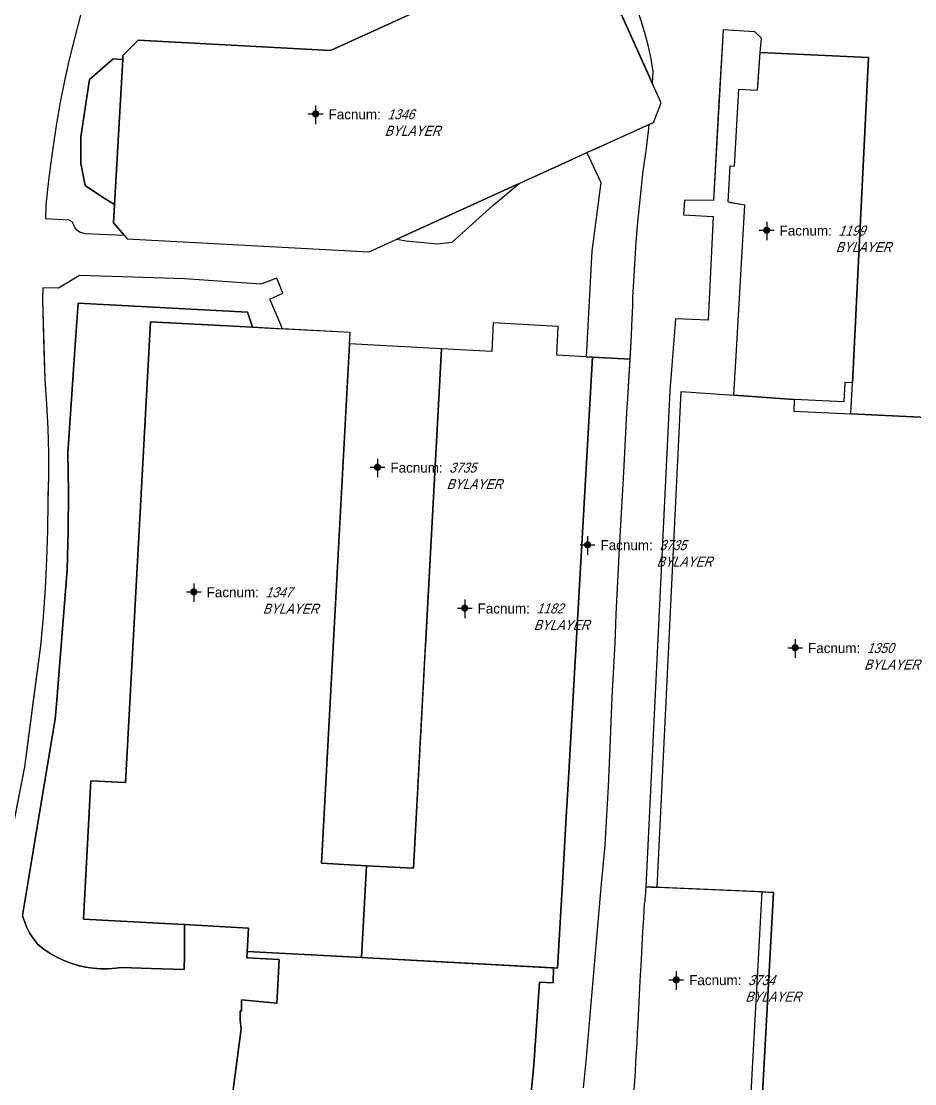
# Model space of a CAD drawing. Header units: inches. Extents: x 1273557 to 1282364, y 239587 to 246310.
# Drawn here: x 1277704.5 to 1278078.4, y 241726.2 to 242170.7 of the extents above; entities that cross this region are included whole.
import ezdxf
from ezdxf.enums import TextEntityAlignment as Align

# ---------------------------------------------------------------- set-up
doc = ezdxf.new("R2010")
doc.units = ezdxf.units.IN
doc.header["$MEASUREMENT"] = 0
doc.linetypes.add('DASHED2', pattern=[0.375, 0.25, -0.125])
doc.layers.add('BLDG-DATA', color=159, linetype='DASHED2', lineweight=30)
for name, color, linetype in [('BLDG-UW', 231, 'Continuous'), ('GRASS', 3, 'Continuous'), ('PATH', 253, 'Continuous'), ('PRKG-DATA', 255, 'Continuous'), ('PRKG-UW', 6, 'Continuous'), ('STREET-UW', 50, 'Continuous')]:
    doc.layers.add(name, color=color, linetype=linetype)
doc.styles.add('SS_LITE', font='FRABK.TTF', dxfattribs={"height": 16})

# ---------------------------------------------------------------- blocks, each defined once
blk = doc.blocks.new('*U1')
for p, q in [((-3.08, 0), (3.08, 0)), ((0, 3.55), (0, -4.2))]:
    blk.add_line(p, q)
at = {"const_width": 1.5}
blk.add_lwpolyline([(-0.75, 0, 1), (0.75, 0, 1)], format="xyb", close=True, dxfattribs=at)
at = {"layer": 'BLDG-DATA', "color": 1, "style": 'SS_LITE'}
blk.add_text('Facnum:', height=4.2, dxfattribs=at).set_placement((27.26, -2.25), align=Align.RIGHT)
at = {"layer": 'BLDG-DATA', "color": 7, "style": 'SS_LITE', "oblique": 20, "width": 0.9, "flags": 8}
for tag, p in [('FACNUM', (29.98, -2.25)), ('OBJECT', (28.84, -9.16))]:
    blk.add_attdef(tag, p, '', height=4.2, dxfattribs=at)
blk = doc.blocks.new('*U8')
for p, q in [((-3.08, 0), (3.08, 0)), ((0, 3.55), (0, -4.2))]:
    blk.add_line(p, q)
at = {"const_width": 1.5}
blk.add_lwpolyline([(-0.75, 0, 1), (0.75, 0, 1)], format="xyb", close=True, dxfattribs=at)
at = {"layer": 'PRKG-DATA', "color": 1, "style": 'SS_LITE'}
blk.add_text('Facnum:', height=4.2, dxfattribs=at).set_placement((27.26, -2.25), align=Align.RIGHT)
at = {"layer": 'PRKG-DATA', "color": 7, "style": 'SS_LITE', "oblique": 20, "width": 0.9, "flags": 8}
for tag, p in [('FACNUM', (29.98, -2.25)), ('OBJECT', (28.84, -9.16))]:
    blk.add_attdef(tag, p, '', height=4.2, dxfattribs=at)

msp = doc.modelspace()

# ---------------------------------------------------------------- linework, layer by layer
at = {"layer": 'BLDG-UW'}
for points in [[(1277861.61, 242079.5), (1277912.8, 242102.77), (1277941.2, 242115.68), (1277967.23, 242127.52), (1277969.07, 242128.35), (1277969.07, 242128.35), (1277972.22, 242136.53), (1277968.64, 242144.49), (1277943.16, 242201.13), (1277934.61, 242204.23), (1277908.24, 242192.24), (1277833.94, 242158.44), (1277753.36, 242162.69), (1277747.04, 242156.37), (1277746.95, 242154.65), (1277743.51, 242093.94), (1277743.08, 242086.33), (1277747.49, 242081.19), (1277748.82, 242079.63), (1277850.01, 242074.22)], [(1278002.65, 242014.21), (1278004, 242037.76), (1278007.19, 242093.68), (1278001.45, 242094.73), (1278000.25, 242094.95), (1278001.16, 242110.2), (1278002.89, 242110.1), (1278004.81, 242142.25), (1278012.53, 242141.79), (1278012.65, 242143.41), (1278013.68, 242157.6), (1278013.86, 242157.59), (1278059, 242155.42), (1278052.35, 242019.35), (1278049.08, 242019.51), (1278048.68, 242011.41), (1278027.96, 242012.42)], [(1277842.12, 242040.41), (1277812.37, 242042.02), (1277801.12, 242042.63), (1277758.5, 242044.93), (1277748.1, 241852.15), (1277733.58, 241852.94), (1277730.46, 241795.05), (1277767.17, 241793.07), (1277772.8, 241792.77), (1277799.51, 241791.33), (1277798.99, 241781.57), (1277846.81, 241778.98), (1277848.88, 241817.43), (1277830.14, 241818.44)], [(1277943.45, 242030.18), (1277928.52, 242030.99), (1277929.17, 242043.01), (1277901.91, 242044.48), (1277901.32, 242032.45), (1277880.31, 242033.59), (1277873.75, 241912.03), (1277873.54, 241908.02), (1277868.59, 241816.36), (1277848.88, 241817.43), (1277846.81, 241778.98), (1277928.92, 241774.55), (1277931.22, 241814.97), (1277932.52, 241837.88), (1277933.3, 241851.54)]]:
    msp.add_lwpolyline(points, close=True, dxfattribs=at)
msp.add_lwpolyline([(1278078.42, 241716.74), (1278016.67, 241719.54), (1278014.52, 241719.64), (1278019.23, 241806.23), (1277970.55, 241808.36), (1277980.56, 242015.84), (1278002.65, 242014.21), (1278027.96, 242012.42), (1278027.72, 242007.57), (1278051.58, 242006.4), (1278092.16, 242004.42)], dxfattribs=at)
at = {"layer": 'GRASS'}
for points in [[(1277964.04, 242170.4), (1277962.29, 242175.43), (1277960.32, 242180.38), (1277958.15, 242185.24), (1277955.77, 242190), (1277953.19, 242194.66), (1277950.41, 242199.2), (1277947.44, 242203.61), (1277943.79, 242208.41), (1277934.61, 242204.23), (1277943.16, 242201.13), (1277968.61, 242144.55), (1277968.86, 242149.64), (1277967.99, 242154.9), (1277966.89, 242160.12), (1277965.58, 242165.29)], [(1277746.95, 242154.65), (1277742.9, 242154.92), (1277732.97, 242146.23), (1277729.36, 242122.25), (1277729.36, 242111.18), (1277731.24, 242101.99), (1277738, 242097.3), (1277743.51, 242093.94)], [(1277962.32, 242085.27), (1277964.67, 242108.08), (1277964.67, 242108.11), (1277965.94, 242116.36), (1277967, 242124.65), (1277967.23, 242127.52), (1277944.56, 242117.21), (1277943.96, 242116.93), (1277941.23, 242115.69), (1277941.2, 242115.68), (1277947.05, 242103.15), (1277943.21, 242074.42), (1277940.91, 242030.32), (1277943.45, 242030.18), (1277959.24, 242029.33), (1277959.82, 242039.05), (1277959.99, 242043.35), (1277960.32, 242051.58), (1277960.45, 242054.93), (1277961.74, 242078.37), (1277961.86, 242079.8)], [(1277897.45, 242089.63), (1277901.86, 242093.6), (1277912.8, 242102.77), (1277861.61, 242079.5), (1277865.44, 242078.79), (1277878.7, 242077.48), (1277884.83, 242078.27)], [(1277758.5, 242044.93), (1277801.17, 242042.62), (1277799.17, 242048.92), (1277728.23, 242052.69), (1277726.9, 242033.24), (1277723.94, 241990.04), (1277724.21, 241973.74), (1277724.14, 241957.44), (1277723.72, 241941.15), (1277719.32, 241886.66), (1277718.68, 241878.71), (1277711.98, 241838.66), (1277704.94, 241796.62), (1277705.26, 241795.59), (1277706.78, 241791.59), (1277708.12, 241789.06), (1277709.69, 241786.67), (1277711.47, 241784.45), (1277713.98, 241782.5), (1277716.62, 241780.73), (1277719.38, 241779.17), (1277722.25, 241777.81), (1277725.22, 241776.66), (1277728.26, 241775.73), (1277731.35, 241775.02), (1277734.49, 241774.55), (1277737.66, 241774.3), (1277740.84, 241774.28), (1277744.01, 241774.5), (1277745.2, 241774.63), (1277746.39, 241774.77), (1277758.77, 241774.43), (1277772.68, 241774.04), (1277772.73, 241779.97), (1277772.83, 241792.77), (1277772.8, 241792.77), (1277767.17, 241793.07), (1277730.46, 241795.05), (1277733.58, 241852.94), (1277748.1, 241852.15)], [(1278051.58, 242006.4), (1278052.35, 242019.35), (1278049.08, 242019.51), (1278048.68, 242011.41), (1278027.96, 242012.42), (1278027.72, 242007.57)]]:
    msp.add_lwpolyline(points, close=True, dxfattribs=at)
msp.add_lwpolyline([(1277913.9, 241681.89), (1277918.98, 241734.1), (1277921.36, 241768.67), (1277927, 241768.43), (1277927.22, 241774.64), (1277846.81, 241778.98), (1277798.99, 241781.57), (1277798.84, 241778.9), (1277801.46, 241778.76), (1277812.37, 241778.17), (1277811.62, 241762.2), (1277811.48, 241759.93), (1277809.84, 241760.05), (1277796.69, 241761.25), (1277796.65, 241756.63), (1277796.08, 241756.7), (1277796.03, 241752.82), (1277796.53, 241749.13), (1277791.27, 241709.86)], dxfattribs=at)
at = {"layer": 'PATH'}
for points in [[(1277729.31, 242173.2), (1277726.74, 242163.45), (1277724.56, 242154.64), (1277723.04, 242147.85), (1277722.58, 242145.78), (1277720.8, 242136.87), (1277719.23, 242127.92), (1277717.48, 242116.61), (1277716, 242105.26), (1277714.79, 242093.89), (1277714.58, 242088.19), (1277724.38, 242087.52), (1277725.6, 242086.91), (1277726.32, 242085.56), (1277727.07, 242084), (1277728.82, 242082.5), (1277731.05, 242081.92), (1277737.57, 242081.63), (1277744.09, 242081.34), (1277747.49, 242081.19), (1277743.08, 242086.33), (1277743.51, 242093.94), (1277738, 242097.3), (1277731.24, 242101.99), (1277729.36, 242111.18), (1277729.36, 242122.25), (1277732.97, 242146.23), (1277742.9, 242154.92), (1277746.95, 242154.65), (1277747.04, 242156.37), (1277753.36, 242162.69), (1277833.94, 242158.44), (1277908.24, 242192.24)], [(1277791.27, 241709.86), (1277796.53, 241749.13), (1277796.03, 241752.82), (1277796.08, 241756.7), (1277796.65, 241756.63), (1277796.69, 241761.25), (1277796.82, 241761.24), (1277809.84, 241760.05), (1277811.48, 241759.93), (1277811.62, 241762.2), (1277812.37, 241778.17), (1277801.46, 241778.76), (1277798.84, 241778.9), (1277799.51, 241791.33), (1277772.83, 241792.77), (1277772.73, 241779.97), (1277772.68, 241774.04), (1277758.77, 241774.43), (1277746.39, 241774.77), (1277745.2, 241774.63), (1277744.01, 241774.5), (1277740.84, 241774.28), (1277737.66, 241774.3), (1277734.49, 241774.55), (1277731.35, 241775.02), (1277728.26, 241775.73), (1277725.22, 241776.66), (1277722.25, 241777.81), (1277719.38, 241779.17), (1277716.62, 241780.73), (1277713.98, 241782.5), (1277711.47, 241784.45), (1277709.69, 241786.67), (1277708.12, 241789.06), (1277706.78, 241791.59), (1277704.92, 241796.5), (1277711.98, 241838.66), (1277718.68, 241878.71), (1277719.32, 241886.66), (1277723.72, 241941.15), (1277724.14, 241957.44), (1277724.21, 241973.74), (1277723.94, 241990.04), (1277726.9, 242033.24), (1277728.23, 242052.69), (1277799.17, 242048.92), (1277801.17, 242042.62), (1277813.82, 242041.94), (1277813.06, 242043.71), (1277808.44, 242054.44), (1277813.99, 242056.97), (1277811.41, 242063.13), (1277804.71, 242060.72), (1277788.83, 242061.83), (1277772.96, 242062.95), (1277742.25, 242063.87), (1277728.78, 242064.28), (1277720.02, 242058.94), (1277713.53, 242059.09), (1277713.36, 242054.29), (1277713.98, 242032.79), (1277714.33, 242020.72), (1277715.06, 242010.53), (1277715.55, 242000.32), (1277715.8, 241990.11), (1277715.81, 241979.89), (1277715.64, 241972.2), (1277715.58, 241969.68), (1277715.44, 241957.61), (1277715.08, 241945.54), (1277714.48, 241933.49), (1277713.64, 241921.45), (1277712.58, 241909.43), (1277709.51, 241886.53), (1277705.79, 241858.78), (1277701.8, 241838.08)]]:
    msp.add_lwpolyline(points, dxfattribs=at)
for points in [[(1277982.06, 242095.76), (1277981.59, 242089.71), (1277994.06, 242089.03), (1277991.96, 242045.65), (1277978.17, 242046.16), (1277975.89, 242016), (1277965.77, 241808.57), (1277970.55, 241808.36), (1277980.56, 242015.84), (1278002.65, 242014.21), (1278004, 242037.76), (1278007.19, 242093.68), (1278000.25, 242094.95), (1278001.16, 242110.2), (1278002.89, 242110.1), (1278004.81, 242142.25), (1278012.53, 242141.79), (1278013.68, 242157.6), (1278014.17, 242163.55), (1278011.44, 242166.23), (1277998.14, 242167.03), (1277996.3, 242134.45), (1277994.08, 242095.71), (1277982.06, 242095.76)], [(1278014.47, 241806.44), (1278019.23, 241806.23), (1278014.52, 241719.64), (1278009.76, 241719.85)]]:
    msp.add_lwpolyline(points, close=True, dxfattribs=at)
at = {"layer": 'PRKG-UW'}
msp.add_lwpolyline([(1277880.31, 242033.59), (1277841.86, 242035.66), (1277830.14, 241818.44), (1277848.88, 241817.43), (1277868.59, 241816.36)], close=True, dxfattribs=at)
for points in [[(1277939.75, 241724.5), (1277940.9, 241735.64), (1277941.84, 241746.79), (1277947.35, 241811.52), (1277947.63, 241814.17), (1277948.86, 241825.99), (1277949.47, 241838.39), (1277950.17, 241850.48), (1277950.97, 241870.26), (1277951.8, 241887.86), (1277952.99, 241910.48), (1277953.13, 241914.28), (1277953.44, 241922.58), (1277954.75, 241950.06), (1277956.58, 241981.97), (1277958.06, 242009.6), (1277958.12, 242010.55), (1277959.24, 242029.33), (1277943.45, 242030.18), (1277933.3, 241851.54), (1277932.52, 241837.88), (1277931.22, 241814.97), (1277928.92, 241774.55), (1277927.22, 241774.64), (1277927, 241768.43), (1277921.36, 241768.67), (1277918.98, 241734.1), (1277913.9, 241681.89)], [(1278009.76, 241719.85), (1278014.47, 241806.44), (1277965.77, 241808.57), (1277965.76, 241808.22), (1277965.72, 241807.11), (1277965.66, 241805.95), (1277965.57, 241804.81), (1277965.47, 241803.68), (1277965.34, 241802.55), (1277965.19, 241801.42), (1277964.83, 241795.61), (1277964.49, 241789.79), (1277964.18, 241783.97), (1277963.89, 241778.15), (1277963.38, 241769.32), (1277962.9, 241760.48), (1277962.44, 241751.65), (1277962.24, 241747.56), (1277962.02, 241743.48), (1277961.79, 241739.39), (1277961.55, 241735.31), (1277961.3, 241731.22), (1277961.03, 241727.14), (1277960.72, 241721.8)]]:
    msp.add_lwpolyline(points, dxfattribs=at)
at = {"layer": 'STREET-UW'}
for points in [[(1277939.75, 241724.5), (1277940.9, 241735.64), (1277941.84, 241746.79), (1277941.84, 241746.79), (1277947.35, 241811.52), (1277947.63, 241814.17), (1277948.86, 241825.99), (1277949.47, 241838.39), (1277950.17, 241850.48), (1277950.97, 241870.26), (1277951.8, 241887.86), (1277952.99, 241910.48), (1277953.13, 241914.28), (1277953.44, 241922.58), (1277954.75, 241950.06), (1277956.58, 241981.97), (1277958.06, 242009.6), (1277958.12, 242010.55), (1277959.82, 242039.05), (1277959.99, 242043.35), (1277960.32, 242051.58), (1277960.45, 242054.93), (1277961.74, 242078.37), (1277961.86, 242079.8), (1277962.32, 242085.27), (1277964.67, 242108.08), (1277964.67, 242108.11), (1277965.94, 242116.36), (1277967, 242124.65), (1277967.23, 242127.52), (1277967.32, 242127.56), (1277969.07, 242128.35), (1277969.07, 242128.35), (1277972.22, 242136.53), (1277968.64, 242144.49), (1277968.62, 242144.55), (1277968.61, 242144.55), (1277968.86, 242149.64), (1277968.86, 242149.64), (1277967.99, 242154.9), (1277966.89, 242160.12), (1277965.58, 242165.29), (1277964.04, 242170.4), (1277962.29, 242175.43)], [(1277729.31, 242173.2), (1277726.74, 242163.45), (1277726.74, 242163.45), (1277724.56, 242154.64), (1277722.58, 242145.78), (1277720.8, 242136.87), (1277719.23, 242127.92), (1277719.23, 242127.92), (1277717.48, 242116.61), (1277716, 242105.26), (1277714.79, 242093.89), (1277714.58, 242088.19), (1277714.58, 242088.19), (1277724.38, 242087.52), (1277725.6, 242086.91), (1277726.32, 242085.56), (1277727.07, 242084), (1277728.82, 242082.5), (1277731.05, 242081.92), (1277737.57, 242081.63), (1277744.09, 242081.34), (1277747.49, 242081.19), (1277748.82, 242079.63), (1277850.01, 242074.22), (1277861.61, 242079.5), (1277865.44, 242078.79), (1277878.7, 242077.48), (1277884.83, 242078.27), (1277897.45, 242089.63), (1277901.86, 242093.6), (1277912.8, 242102.77), (1277930.7, 242110.91), (1277941.2, 242115.68), (1277947.05, 242103.15), (1277943.21, 242074.42), (1277940.91, 242030.32), (1277928.52, 242030.99), (1277929.17, 242043.01), (1277901.91, 242044.48), (1277901.32, 242032.45), (1277880.31, 242033.59), (1277841.86, 242035.66), (1277842.12, 242040.41), (1277813.82, 242041.94), (1277813.06, 242043.71), (1277808.44, 242054.44), (1277813.99, 242056.97), (1277811.41, 242063.13), (1277804.71, 242060.72), (1277788.83, 242061.83), (1277772.96, 242062.95), (1277742.25, 242063.87), (1277728.78, 242064.28), (1277720.02, 242058.94), (1277713.53, 242059.09), (1277713.36, 242054.29), (1277714.33, 242020.72), (1277714.33, 242020.72), (1277715.06, 242010.53), (1277715.55, 242000.32), (1277715.8, 241990.11), (1277715.81, 241979.89), (1277715.58, 241969.68), (1277715.58, 241969.68), (1277715.44, 241957.61), (1277715.08, 241945.54), (1277714.48, 241933.49), (1277713.64, 241921.45), (1277712.58, 241909.43), (1277705.79, 241858.78), (1277699.42, 241825.77)], [(1278092.16, 242004.42), (1278051.58, 242006.4), (1278052.35, 242019.35), (1278059, 242155.42), (1278013.68, 242157.6), (1278014.17, 242163.55), (1278011.44, 242166.23), (1277998.14, 242167.03), (1277994.08, 242095.71), (1277982.06, 242095.76), (1277981.59, 242089.71), (1277994.06, 242089.03), (1277991.96, 242045.65), (1277978.17, 242046.16), (1277975.89, 242016), (1277965.77, 241808.57), (1277965.76, 241808.22), (1277965.72, 241807.15), (1277965.72, 241807.08), (1277965.66, 241805.95), (1277965.57, 241804.81), (1277965.47, 241803.68), (1277965.34, 241802.55), (1277965.19, 241801.42), (1277965.19, 241801.42), (1277964.83, 241795.61), (1277964.49, 241789.79), (1277964.18, 241783.97), (1277963.89, 241778.15), (1277963.89, 241778.15), (1277963.38, 241769.32), (1277962.9, 241760.48), (1277962.44, 241751.65), (1277962.44, 241751.65), (1277962.24, 241747.56), (1277962.02, 241743.48), (1277961.79, 241739.39), (1277961.55, 241735.31), (1277961.3, 241731.22), (1277961.03, 241727.14), (1277961.03, 241727.14), (1277960.72, 241721.8)]]:
    msp.add_lwpolyline(points, dxfattribs=at)

# ---------------------------------------------------------------- block references
at = {"layer": 'BLDG-DATA'}
ref = msp.add_blockref('*U1', (1277827.66, 242131.87), dxfattribs=at)
ref.add_attrib('FACNUM', '1346', (1277857.64, 242129.63), dxfattribs={"color": 7, "height": 4.2, "style": 'SS_LITE', "oblique": 20, "width": 0.9})
ref.add_attrib('OBJECT', 'BYLAYER', (1277856.5, 242122.72), dxfattribs={"color": 7, "height": 4.2, "style": 'SS_LITE', "oblique": 20, "width": 0.9})
ref = msp.add_blockref('*U1', (1278016.39, 242083.22), dxfattribs=at)
ref.add_attrib('FACNUM', '1199', (1278046.37, 242080.97), dxfattribs={"color": 7, "height": 4.2, "style": 'SS_LITE', "oblique": 20, "width": 0.9})
ref.add_attrib('OBJECT', 'BYLAYER', (1278045.23, 242074.06), dxfattribs={"color": 7, "height": 4.2, "style": 'SS_LITE', "oblique": 20, "width": 0.9})
ref = msp.add_blockref('*U1', (1277776.64, 241931.94), dxfattribs=at)
ref.add_attrib('FACNUM', '1347', (1277806.62, 241929.7), dxfattribs={"color": 7, "height": 4.2, "style": 'SS_LITE', "oblique": 20, "width": 0.9})
ref.add_attrib('OBJECT', 'BYLAYER', (1277805.47, 241922.79), dxfattribs={"color": 7, "height": 4.2, "style": 'SS_LITE', "oblique": 20, "width": 0.9})
ref = msp.add_blockref('*U1', (1277890.03, 241925.16), dxfattribs=at)
ref.add_attrib('FACNUM', '1182', (1277920.01, 241922.92), dxfattribs={"color": 7, "height": 4.2, "style": 'SS_LITE', "oblique": 20, "width": 0.9})
ref.add_attrib('OBJECT', 'BYLAYER', (1277918.87, 241916.01), dxfattribs={"color": 7, "height": 4.2, "style": 'SS_LITE', "oblique": 20, "width": 0.9})
ref = msp.add_blockref('*U1', (1278028.29, 241908.61), dxfattribs=at)
ref.add_attrib('FACNUM', '1350', (1278058.27, 241906.36), dxfattribs={"color": 7, "height": 4.2, "style": 'SS_LITE', "oblique": 20, "width": 0.9})
ref.add_attrib('OBJECT', 'BYLAYER', (1278057.13, 241899.45), dxfattribs={"color": 7, "height": 4.2, "style": 'SS_LITE', "oblique": 20, "width": 0.9})
at = {"layer": 'PRKG-DATA'}
ref = msp.add_blockref('*U8', (1277853.54, 241984.08), dxfattribs=at)
ref.add_attrib('FACNUM', '3735', (1277883.52, 241981.83), dxfattribs={"color": 7, "height": 4.2, "style": 'SS_LITE', "oblique": 20, "width": 0.9})
ref.add_attrib('OBJECT', 'BYLAYER', (1277882.38, 241974.93), dxfattribs={"color": 7, "height": 4.2, "style": 'SS_LITE', "oblique": 20, "width": 0.9})
ref = msp.add_blockref('*U8', (1277941.46, 241951.65), dxfattribs=at)
ref.add_attrib('FACNUM', '3735', (1277971.44, 241949.4), dxfattribs={"color": 7, "height": 4.2, "style": 'SS_LITE', "oblique": 20, "width": 0.9})
ref.add_attrib('OBJECT', 'BYLAYER', (1277970.3, 241942.49), dxfattribs={"color": 7, "height": 4.2, "style": 'SS_LITE', "oblique": 20, "width": 0.9})
ref = msp.add_blockref('*U8', (1277978.57, 241769.7), dxfattribs=at)
ref.add_attrib('FACNUM', '3734', (1278008.55, 241767.45), dxfattribs={"color": 7, "height": 4.2, "style": 'SS_LITE', "oblique": 20, "width": 0.9})
ref.add_attrib('OBJECT', 'BYLAYER', (1278007.41, 241760.54), dxfattribs={"color": 7, "height": 4.2, "style": 'SS_LITE', "oblique": 20, "width": 0.9})

doc.saveas('drawing.dxf')
